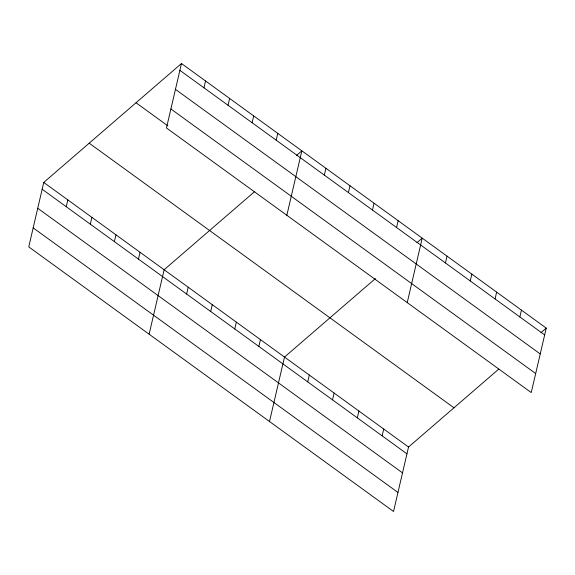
<?xml version="1.0" encoding="UTF-8"?>
<svg xmlns="http://www.w3.org/2000/svg" width="575" height="575" viewBox="0 0 575 575"><rect width="100%" height="100%" fill="white"/><g stroke="black" fill="none" stroke-linecap="round" stroke-linejoin="round"><path stroke-width="0.86" d="M181.47 63.516L166.47 127.973L531.25 392.567L546.25 328.109L181.47 63.516L43.75 182.433L28.75 246.891L393.53 511.484L408.53 447.027L498.769 369.114M66.24 206.713L67.821 199.899M90.311 224.178L91.899 217.364M114.389 241.637L115.978 234.823M138.467 259.102L140.048 252.288M203.96 87.795L205.548 80.982M149.126 334.204L164.127 269.754L254.366 191.834M228.038 105.261L229.619 98.447M186.616 294.033L188.205 287.213M252.109 122.727L253.697 115.906M210.694 311.492L212.276 304.678M276.187 140.185L277.775 133.371M234.765 328.957L236.354 322.144M286.846 215.287L301.846 150.837L296.578 155.387M258.843 346.423L260.425 339.602M324.336 175.116L325.924 168.295M269.502 421.518L284.503 357.068L375.418 278.566M348.414 192.575L349.995 185.761M307.726 381.872L309.307 375.058M372.485 210.04L374.073 203.227M332.53 399.869L334.111 393.048M396.563 227.506L398.152 220.685M357.334 417.86L358.922 411.046M407.229 302.601L422.223 238.151L416.954 242.7M382.138 435.85L383.726 429.036M445.445 262.962L447.027 256.141M470.249 280.952L471.838 274.138M495.053 298.942L496.642 292.129M519.857 316.933L521.446 310.119M540.982 332.659L546.25 328.109M179.882 70.337L544.662 334.93M175.461 89.355L540.241 353.948M170.897 108.948L535.677 373.549M136.023 102.76L167.886 125.875M89.197 143.189L453.977 407.79M43.75 182.433L408.53 447.027M42.162 189.247L406.942 453.848M37.734 208.272L402.514 472.866M33.177 227.865L397.957 492.459"/></g></svg>
